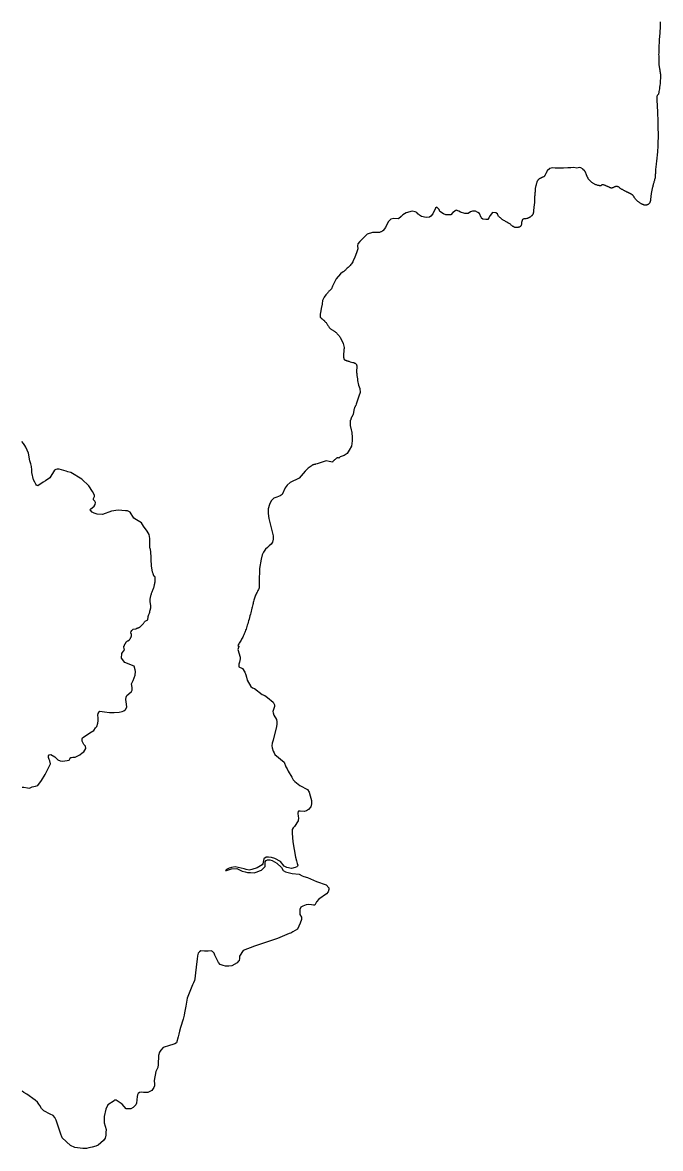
# Model space of a CAD drawing. Header units: inches. Extents: x 1341578 to 1502124, y 557203 to 748561.
# Drawn here: x 1495099 to 1496945, y 599299 to 602555 of the extents above; entities that cross this region are included whole.
import ezdxf

# ---------------------------------------------------------------- set-up
doc = ezdxf.new("R2010")
doc.units = ezdxf.units.IN
doc.header["$MEASUREMENT"] = 0
doc.layers.add('Zipcode', color=7, linetype='Continuous')

msp = doc.modelspace()

# ---------------------------------------------------------------- linework, layer by layer
at = {"layer": 'Zipcode'}
for points in [[(1496944.5, 602557.7), (1496944.4, 602555), (1496944.4, 602552.1), (1496944.3, 602548.9), (1496944.1, 602545.4), (1496943.9, 602541.5), (1496943.6, 602537.2), (1496943.3, 602532.6), (1496943, 602527.8), (1496942.6, 602522.9), (1496942.2, 602517.9), (1496941.9, 602512.9), (1496941.5, 602508.1), (1496941.2, 602503.3), (1496941, 602498.9), (1496940.8, 602494.6), (1496940.6, 602490.4), (1496940.3, 602486.2), (1496940.2, 602482.2), (1496940, 602478.2), (1496939.8, 602474.2), (1496939.7, 602470.3), (1496939.7, 602466.5), (1496939.6, 602462.7), (1496939.7, 602459), (1496939.8, 602455.4), (1496939.9, 602451.8), (1496940.1, 602448.3), (1496940.3, 602444.8), (1496940.4, 602444.1), (1496940.4, 602442.7), (1496940.2, 602434.3), (1496941.9, 602421.4), (1496942.5, 602420.7), (1496942.7, 602419.4), (1496943.1, 602416.8), (1496943.5, 602414.2), (1496943.9, 602411.7), (1496944.3, 602409.1), (1496944.6, 602406.3), (1496944.8, 602403.4), (1496945, 602400.3), (1496944.9, 602396.8), (1496944.8, 602392.9), (1496944.5, 602388.4), (1496944, 602383.6), (1496943.6, 602378.6), (1496943, 602373.6), (1496942.4, 602368.6), (1496941.8, 602363.8), (1496941.1, 602359.3), (1496940.5, 602355.4), (1496940, 602352.1), (1496939.4, 602349.7), (1496938.8, 602348), (1496938.1, 602346.9), (1496937.5, 602346.2), (1496936.8, 602345.7), (1496936.2, 602345.1), (1496935.6, 602344.3), (1496935.1, 602343.1), (1496934.7, 602341.1), (1496934.5, 602338.2), (1496934.4, 602334.5), (1496934.5, 602330.1), (1496934.6, 602325.2), (1496934.9, 602319.8), (1496935.2, 602314.1), (1496935.5, 602308.3), (1496935.9, 602302.3), (1496936.2, 602296.4), (1496936.5, 602290.6), (1496936.8, 602285.1), (1496936.9, 602279.4), (1496937, 602273.6), (1496937.2, 602267.7), (1496937.3, 602261.8), (1496937.5, 602256), (1496937.6, 602250.2), (1496937.7, 602244.5), (1496937.8, 602238.9), (1496937.8, 602233.5), (1496937.8, 602228.3), (1496937.8, 602223.4), (1496937.8, 602218.6), (1496937.7, 602214), (1496937.6, 602209.5), (1496937.5, 602205.2), (1496937.4, 602200.9), (1496937.2, 602196.6), (1496937, 602192.3), (1496936.8, 602188), (1496936.5, 602183.6), (1496936.1, 602179.2), (1496935.7, 602174.7), (1496935.2, 602170.2), (1496934.7, 602165.7), (1496934.1, 602161.2), (1496933.5, 602156.8), (1496933, 602152.5), (1496932.4, 602148.2), (1496932, 602144.1), (1496931.6, 602140.2), (1496931.2, 602136.4), (1496931, 602132.6), (1496930.7, 602129), (1496930.6, 602125.4), (1496930.4, 602122), (1496930.2, 602118.7), (1496930, 602115.4), (1496929.7, 602112.3), (1496929.4, 602109.3), (1496929.1, 602106.4), (1496928.6, 602103.7), (1496928, 602101.1), (1496927.4, 602098.7), (1496926.8, 602096.5), (1496926.1, 602094.3), (1496925.5, 602092.2), (1496924.8, 602090.1), (1496924.1, 602087.9), (1496923.5, 602085.7), (1496922.9, 602083.4), (1496922.4, 602081.1), (1496921.9, 602078.6), (1496921.3, 602076.1), (1496920.8, 602073.6), (1496920.3, 602071.1), (1496919.8, 602068.7), (1496919.3, 602066.2), (1496918.9, 602063.8), (1496918.4, 602061.5), (1496918.1, 602059.3), (1496917.7, 602057.1), (1496917.4, 602055), (1496917.2, 602052.8), (1496916.9, 602050.7), (1496916.7, 602048.7), (1496916.5, 602046.7), (1496916.3, 602044.8), (1496916.1, 602043.1), (1496915.9, 602041.5), (1496915.6, 602040), (1496915.3, 602038.7), (1496915, 602037.5), (1496914.7, 602036.5), (1496914.4, 602035.6), (1496914.1, 602034.8), (1496913.8, 602034.1), (1496913.4, 602033.4), (1496913, 602032.8), (1496912.5, 602032.2), (1496911.9, 602031.5), (1496911.3, 602030.9), (1496910.6, 602030.3), (1496909.9, 602029.8), (1496909.1, 602029.3), (1496908.3, 602028.9), (1496907.4, 602028.5), (1496906.6, 602028.1), (1496905.7, 602027.8), (1496904.9, 602027.5), (1496904.1, 602027.3), (1496903.3, 602027.2), (1496902.5, 602027.1), (1496901.8, 602027), (1496901, 602027), (1496900.3, 602027.1), (1496899.5, 602027.2), (1496898.7, 602027.3), (1496897.9, 602027.5), (1496897.1, 602027.7), (1496896.2, 602028), (1496895.4, 602028.2), (1496894.5, 602028.6), (1496893.6, 602028.9), (1496892.7, 602029.3), (1496891.7, 602029.7), (1496890.8, 602030.2), (1496889.8, 602030.8), (1496888.8, 602031.4), (1496887.7, 602032.1), (1496886.6, 602032.8), (1496885.4, 602033.7), (1496884.1, 602034.6), (1496882.7, 602035.6), (1496881.3, 602036.7), (1496879.8, 602037.8), (1496878.4, 602039), (1496877, 602040.2), (1496875.7, 602041.4), (1496874.8, 602042.2), (1496874.4, 602042.6), (1496873.3, 602043.7), (1496872.3, 602044.9), (1496871.4, 602046.1), (1496870.6, 602047.3), (1496869.8, 602048.6), (1496869.1, 602049.8), (1496868.4, 602051), (1496867.7, 602052.2), (1496867, 602053.3), (1496866.3, 602054.3), (1496865.5, 602055.2), (1496864.7, 602056), (1496864, 602056.7), (1496863.2, 602057.3), (1496862.5, 602057.9), (1496861.8, 602058.4), (1496861, 602058.8), (1496860.2, 602059.3), (1496859.4, 602059.7), (1496858.6, 602060.2), (1496857.7, 602060.7), (1496856.7, 602061.2), (1496855.7, 602061.6), (1496854.7, 602062.1), (1496853.7, 602062.5), (1496852.6, 602063), (1496851.5, 602063.4), (1496850.3, 602063.9), (1496849.2, 602064.4), (1496848, 602064.9), (1496846.8, 602065.5), (1496845.6, 602066.2), (1496844.3, 602066.8), (1496843, 602067.5), (1496841.7, 602068.2), (1496840.4, 602068.9), (1496839, 602069.7), (1496837.7, 602070.5), (1496836.3, 602071.2), (1496834.9, 602072), (1496833.5, 602072.8), (1496832.1, 602073.7), (1496830.7, 602074.6), (1496829.2, 602075.7), (1496827.8, 602076.7), (1496826.3, 602077.8), (1496824.8, 602078.8), (1496823.3, 602079.7), (1496821.9, 602080.4), (1496820.4, 602081), (1496819.1, 602081.3), (1496817.7, 602081.4), (1496816.3, 602081.2), (1496814.9, 602080.9), (1496813.5, 602080.4), (1496812.1, 602079.8), (1496810.8, 602079.1), (1496809.5, 602078.5), (1496808.3, 602077.9), (1496807.3, 602077.4), (1496806.4, 602077.1), (1496805.6, 602076.9), (1496805.1, 602076.7), (1496804.7, 602076.5), (1496804.4, 602076.4), (1496804, 602076.2), (1496803.6, 602076.2), (1496803.3, 602076.2), (1496802.8, 602076.3), (1496802.2, 602076.5), (1496801.3, 602076.8), (1496800.4, 602077.2), (1496799.5, 602077.6), (1496798.4, 602078.1), (1496797.3, 602078.6), (1496796.1, 602079.2), (1496794.9, 602079.8), (1496793.7, 602080.3), (1496792.5, 602080.9), (1496791.3, 602081.4), (1496790, 602081.9), (1496788.7, 602082.5), (1496787.3, 602083.1), (1496785.9, 602083.7), (1496784.5, 602084.3), (1496783.1, 602084.9), (1496781.7, 602085.4), (1496780.4, 602085.8), (1496779.1, 602086.1), (1496778, 602086.3), (1496777.1, 602086.2), (1496776.2, 602086), (1496775.6, 602085.7), (1496775, 602085.2), (1496774.4, 602084.7), (1496773.7, 602084.2), (1496773.1, 602083.8), (1496772.3, 602083.4), (1496771.3, 602083.2), (1496770.2, 602083.3), (1496768.8, 602083.4), (1496767.2, 602083.7), (1496765.5, 602084.1), (1496763.7, 602084.5), (1496761.8, 602085.1), (1496759.9, 602085.7), (1496758, 602086.4), (1496756.1, 602087.1), (1496754.3, 602087.9), (1496752.7, 602088.7), (1496751.1, 602089.6), (1496749.5, 602090.7), (1496748, 602091.7), (1496746.5, 602092.9), (1496745.1, 602094.1), (1496743.6, 602095.4), (1496742.3, 602096.6), (1496741.1, 602097.8), (1496739.9, 602099.1), (1496738.8, 602100.2), (1496737.8, 602101.4), (1496737, 602102.5), (1496736.2, 602103.7), (1496735.5, 602104.8), (1496734.9, 602106), (1496734.4, 602107.1), (1496733.8, 602108.3), (1496733.3, 602109.4), (1496732.7, 602110.6), (1496732.2, 602111.7), (1496731.6, 602113), (1496731.1, 602114.2), (1496730.6, 602115.5), (1496730.2, 602116.9), (1496729.7, 602118.2), (1496729.3, 602119.4), (1496728.8, 602120.7), (1496728.4, 602121.8), (1496727.9, 602122.9), (1496727.4, 602123.8), (1496726.9, 602124.7), (1496726.4, 602125.4), (1496726, 602126), (1496725.5, 602126.6), (1496725.1, 602127.1), (1496724.6, 602127.5), (1496724, 602128), (1496723.4, 602128.4), (1496722.7, 602128.8), (1496722, 602129.3), (1496721.4, 602129.6), (1496721, 602131.1), (1496714.4, 602135), (1496710.4, 602135.7), (1496703.4, 602134.6), (1496694.2, 602135.7), (1496685.6, 602134.8), (1496676.5, 602135), (1496664.8, 602134.2), (1496640.4, 602134.6), (1496631.3, 602135.2), (1496624.7, 602133.3), (1496617.5, 602126.3), (1496616.3, 602123.1), (1496615.7, 602122.3), (1496614.9, 602121.4), (1496614.3, 602120.3), (1496613.7, 602119.1), (1496613, 602117.8), (1496612.4, 602116.6), (1496611.8, 602115.3), (1496611.2, 602114), (1496610.5, 602112.9), (1496609.8, 602111.8), (1496609, 602110.9), (1496608.1, 602110.1), (1496607.1, 602109.4), (1496606.1, 602108.8), (1496605, 602108.3), (1496603.9, 602107.8), (1496602.8, 602107.3), (1496601.7, 602106.9), (1496600.7, 602106.4), (1496599.7, 602106), (1496598.7, 602105.5), (1496597.8, 602104.9), (1496596.9, 602104.4), (1496596.1, 602103.9), (1496595.2, 602103.5), (1496594.4, 602103), (1496593.6, 602102.5), (1496592.9, 602101.9), (1496592.2, 602101.4), (1496591.5, 602100.7), (1496590.9, 602100), (1496590.3, 602099.3), (1496589.8, 602098.6), (1496589.3, 602097.9), (1496588.9, 602097.1), (1496588.5, 602096.3), (1496588.1, 602095.4), (1496587.7, 602094.5), (1496587.4, 602093.4), (1496587, 602092.3), (1496586.6, 602091), (1496586.2, 602089.6), (1496585.8, 602088.1), (1496585.4, 602086.5), (1496585, 602084.8), (1496584.8, 602083.7), (1496582.6, 602075.1), (1496582.7, 602071.4), (1496582.6, 602070.6), (1496582.3, 602068.2), (1496582, 602065.6), (1496581.7, 602062.9), (1496581.5, 602060.2), (1496581.2, 602057.5), (1496581, 602054.8), (1496580.8, 602052.3), (1496580.6, 602049.8), (1496580.4, 602047.5), (1496580.4, 602045.4), (1496580.3, 602043.5), (1496580.3, 602041.6), (1496580.4, 602039.8), (1496580.4, 602038.1), (1496580.5, 602036.4), (1496580.5, 602034.7), (1496578.2, 602021.4), (1496578, 602010.8), (1496577.9, 602010.1), (1496577.7, 602008.7), (1496577.5, 602007.5), (1496577.4, 602006.5), (1496577.2, 602005.5), (1496577.1, 602004.6), (1496576.9, 602003.8), (1496576.7, 602002.9), (1496576.4, 602002.1), (1496576, 602001.3), (1496575.5, 602000.4), (1496574.9, 601999.5), (1496574.2, 601998.6), (1496573.4, 601997.7), (1496572.5, 601996.7), (1496571.6, 601995.9), (1496570.7, 601995), (1496569.7, 601994.1), (1496568.8, 601993.4), (1496567.9, 601992.7), (1496567, 601992), (1496566.1, 601991.5), (1496565.3, 601991), (1496564.4, 601990.6), (1496563.5, 601990.2), (1496562.6, 601989.9), (1496561.8, 601989.6), (1496560.9, 601989.3), (1496560.1, 601989), (1496559.3, 601988.8), (1496558.6, 601988.4), (1496558.5, 601988.4), (1496555.3, 601987.7), (1496549.2, 601987.8), (1496546.2, 601985.4), (1496543, 601976.8), (1496542.9, 601971.7), (1496542.4, 601969.7), (1496540.5, 601966), (1496539.9, 601965.6), (1496539, 601965), (1496537.9, 601964.5), (1496536.9, 601963.9), (1496535.8, 601963.5), (1496534.6, 601963.1), (1496533.6, 601962.7), (1496532.5, 601962.5), (1496531.5, 601962.4), (1496530.4, 601962.3), (1496529.4, 601962.2), (1496528.3, 601962.2), (1496527.3, 601962.3), (1496526.2, 601962.4), (1496525.1, 601962.6), (1496523.9, 601962.9), (1496522.8, 601963.3), (1496521.6, 601963.8), (1496520.5, 601964.3), (1496519.3, 601965), (1496518.2, 601965.8), (1496517.1, 601966.7), (1496515.9, 601967.6), (1496514.7, 601968.6), (1496513.4, 601969.6), (1496512, 601970.7), (1496510.6, 601971.8), (1496509, 601972.8), (1496507.2, 601973.9), (1496505.2, 601975.1), (1496503.1, 601976.3), (1496500.9, 601977.6), (1496498.7, 601978.9), (1496496.4, 601980.2), (1496494.3, 601981.4), (1496492.2, 601982.7), (1496490.2, 601983.9), (1496488.5, 601985), (1496486.9, 601986.1), (1496485.5, 601987.2), (1496484.1, 601988.3), (1496482.9, 601989.4), (1496481.7, 601990.5), (1496480.6, 601991.5), (1496479.5, 601992.5), (1496478.5, 601993.3), (1496477.4, 601994.1), (1496476.4, 601994.7), (1496476.2, 601994.8), (1496473.4, 602002.3), (1496468.3, 602005.4), (1496459.2, 602005.5), (1496452, 601997.5), (1496448.3, 601990.5), (1496445.2, 601986), (1496439.6, 601985.5), (1496431, 601986.7), (1496427.6, 601989.8), (1496427.1, 601990.5), (1496426.5, 601991.3), (1496426, 601991.9), (1496421.1, 602003.1), (1496416.6, 602006.2), (1496409.5, 602009.4), (1496405.2, 602009.4), (1496404.6, 602009.5), (1496400.9, 602009.5), (1496395.3, 602008.1), (1496388.6, 602003.1), (1496378.5, 602003.3), (1496366.4, 602007), (1496361.3, 602010.2), (1496354.3, 602012.3), (1496352.8, 602011.4), (1496352.2, 602011.4), (1496351.5, 602011.3), (1496350.9, 602011.1), (1496350.3, 602010.8), (1496349.9, 602010.3), (1496349.4, 602009.8), (1496349, 602009.2), (1496348.8, 602008.7), (1496344.5, 602005.9), (1496338.8, 601999.4), (1496329.2, 601999), (1496324.1, 601999.6), (1496317, 602002.2), (1496307, 602008.5), (1496305.1, 602014.6), (1496300.1, 602019.8), (1496298.1, 602021.8), (1496294.5, 602018.8), (1496286.6, 602001.7), (1496280.4, 601995.7), (1496276.3, 601992.7), (1496267.6, 601991.4), (1496254, 601994.1), (1496248, 601997.8), (1496247.2, 601998.6), (1496246.1, 601999.7), (1496245.1, 602000.7), (1496244.1, 602001.5), (1496243.3, 602002), (1496240.5, 602005.5), (1496235.4, 602008.1), (1496226.8, 602009.8), (1496209, 602004.5), (1496199.8, 601999.6), (1496194.6, 601994.1), (1496187.4, 601988.1), (1496173.7, 601988.3), (1496165.1, 601986.4), (1496156.8, 601979.4), (1496149.4, 601962.8), (1496142.7, 601953.8), (1496141.8, 601953.1), (1496141.1, 601952.6), (1496139.8, 601951.9), (1496138.6, 601951.2), (1496137.2, 601950.5), (1496135.7, 601949.7), (1496134.1, 601948.9), (1496132.3, 601948), (1496132.3, 601948), (1496131.9, 601947.9), (1496126.4, 601948), (1496111.6, 601947.7), (1496096.3, 601942.9), (1496075.7, 601921.9), (1496069, 601915.4), (1496068.4, 601909.3), (1496069.3, 601901.2), (1496065.5, 601889.6), (1496060.3, 601876.5), (1496056.4, 601866), (1496055.1, 601863.5), (1496053.3, 601860.6), (1496051.5, 601857.9), (1496049.5, 601855.3), (1496047.4, 601853), (1496045.3, 601850.7), (1496043.2, 601848.6), (1496041.1, 601846.6), (1496039, 601844.7), (1496037, 601842.9), (1496035.1, 601841.1), (1496033.4, 601839.5), (1496031.7, 601837.9), (1496030.1, 601836.6), (1496028.6, 601835.3), (1496027.1, 601834.2), (1496025.7, 601833.2), (1496025.4, 601833), (1496018.9, 601828.9), (1496006.5, 601814.4), (1495996.5, 601792.7), (1495993.5, 601785.1), (1495993.2, 601784.8), (1495991.7, 601783.4), (1495990.2, 601782.1), (1495988.7, 601780.8), (1495987.3, 601779.5), (1495986, 601778.1), (1495984.9, 601776.8), (1495983.8, 601775.5), (1495982.8, 601774.1), (1495981.9, 601772.8), (1495981.6, 601772.4), (1495977.3, 601768.2), (1495971.6, 601761.2), (1495967.4, 601751.1), (1495966.2, 601741.5), (1495966.4, 601740.8), (1495966.3, 601740.4), (1495965.9, 601738.7), (1495965.4, 601737), (1495965, 601735.2), (1495964.6, 601733.3), (1495964.2, 601731.3), (1495963.8, 601729.2), (1495963.4, 601727.2), (1495963, 601725.2), (1495962.6, 601723.2), (1495962.3, 601721.2), (1495962, 601719.4), (1495961.8, 601717.7), (1495961.5, 601716.1), (1495961.2, 601714.6), (1495960.9, 601713.1), (1495960.7, 601711.7), (1495960.4, 601710.3), (1495960.2, 601709), (1495960.1, 601707.8), (1495960.1, 601706.6), (1495960.3, 601705.5), (1495960.5, 601704.4), (1495960.9, 601703.4), (1495961.5, 601702.5), (1495962.2, 601701.7), (1495962.9, 601700.9), (1495963.8, 601700.2), (1495964.7, 601699.5), (1495965.6, 601698.8), (1495966.6, 601698.1), (1495967.5, 601697.3), (1495968.3, 601696.5), (1495969.2, 601695.7), (1495970, 601694.9), (1495970.9, 601694.1), (1495971.7, 601693.4), (1495972.6, 601692.6), (1495973.5, 601691.7), (1495974.4, 601690.8), (1495975.4, 601689.8), (1495976.3, 601688.7), (1495977.4, 601687.4), (1495978.4, 601686), (1495979.6, 601684.4), (1495980.7, 601682.7), (1495981.9, 601680.9), (1495983.1, 601679), (1495984.3, 601677.1), (1495985.5, 601675.3), (1495986.8, 601673.6), (1495988.1, 601671.9), (1495989.4, 601670.5), (1495990.8, 601669.2), (1495992.2, 601668.1), (1495993.7, 601667.1), (1495995.2, 601666.2), (1495996.7, 601665.3), (1495998.2, 601664.4), (1495999.7, 601663.6), (1496001.2, 601662.7), (1496002.6, 601661.8), (1496003.9, 601660.8), (1496005.1, 601659.8), (1496006.3, 601658.7), (1496007.5, 601657.6), (1496008.6, 601656.6), (1496009.7, 601655.5), (1496010.8, 601654.4), (1496011.8, 601653.3), (1496012.8, 601652.1), (1496013.8, 601651), (1496014.7, 601649.9), (1496015.6, 601648.8), (1496016.5, 601647.7), (1496017.3, 601646.7), (1496018.1, 601645.6), (1496018.4, 601645.3), (1496026.8, 601626.8), (1496029.7, 601615.5), (1496029.7, 601614.8), (1496029.6, 601613.4), (1496029.5, 601611.9), (1496029.4, 601610.5), (1496029.3, 601609.2), (1496029.2, 601607.8), (1496029.1, 601606.4), (1496029, 601605), (1496028.9, 601603.6), (1496028.7, 601602.3), (1496028.5, 601600.9), (1496028.3, 601599.6), (1496028.1, 601598.3), (1496028, 601597), (1496027.9, 601595.7), (1496027.8, 601594.4), (1496027.8, 601593.1), (1496027.9, 601591.8), (1496028, 601590.5), (1496028, 601589.1), (1496028.2, 601587.8), (1496028.3, 601586.5), (1496028.5, 601585.2), (1496028.8, 601584), (1496029.2, 601582.9), (1496029.7, 601581.9), (1496030.2, 601581), (1496030.9, 601580.3), (1496031.7, 601579.7), (1496032.6, 601579.1), (1496033.6, 601578.7), (1496034.6, 601578.4), (1496035.7, 601578), (1496036.9, 601577.7), (1496038, 601577.4), (1496039.3, 601577.1), (1496040.5, 601576.8), (1496041.8, 601576.4), (1496043.2, 601576.1), (1496043.6, 601576), (1496047.3, 601574.2), (1496055.4, 601572.5), (1496057.7, 601571.8), (1496058.8, 601571.2), (1496060.1, 601570.6), (1496061.3, 601569.8), (1496062.4, 601569), (1496063.5, 601568.1), (1496064.4, 601567.1), (1496065.2, 601565.9), (1496065.8, 601564.6), (1496066.2, 601563.1), (1496066.5, 601561.5), (1496066.5, 601559.7), (1496066.4, 601557.8), (1496066.3, 601555.8), (1496066.1, 601553.8), (1496065.9, 601551.6), (1496065.8, 601549.5), (1496065.7, 601547.4), (1496065.8, 601545.3), (1496065.9, 601543.1), (1496066.1, 601540.8), (1496066.4, 601538.4), (1496066.7, 601536), (1496067, 601533.6), (1496067.3, 601531.2), (1496067.7, 601528.9), (1496068, 601526.7), (1496068.4, 601524.7), (1496068.5, 601523.9), (1496068.2, 601519.6), (1496071.5, 601506.3), (1496074.9, 601496.6), (1496075.8, 601485.4), (1496072.6, 601474.3), (1496064.6, 601452.1), (1496063.3, 601447.7), (1496062.8, 601446.9), (1496062, 601445.7), (1496061.3, 601444.4), (1496060.6, 601443.1), (1496060, 601441.7), (1496059.4, 601440.2), (1496058.9, 601438.6), (1496058.5, 601436.9), (1496058.1, 601435), (1496057.8, 601433), (1496057.5, 601431.1), (1496057.2, 601429.1), (1496056.9, 601427.2), (1496056.6, 601425.3), (1496056.2, 601423.6), (1496055.8, 601422.1), (1496055.3, 601420.8), (1496054.7, 601419.6), (1496054.1, 601418.4), (1496053.5, 601417.4), (1496052.9, 601416.4), (1496052.3, 601415.5), (1496051.7, 601414.6), (1496051.2, 601413.7), (1496050.7, 601412.8), (1496050.3, 601411.9), (1496050, 601411), (1496049.7, 601410.1), (1496049.4, 601409.3), (1496049.2, 601408.6), (1496049, 601407.8), (1496048.8, 601407), (1496048.8, 601406.7), (1496047.6, 601404.2), (1496046.8, 601389.5), (1496050.2, 601377.8), (1496051.4, 601373.9), (1496051.6, 601373.1), (1496051.8, 601371.7), (1496052, 601370.2), (1496052.2, 601368.7), (1496052.3, 601367.1), (1496052.4, 601365.4), (1496052.5, 601363.8), (1496052.6, 601362.1), (1496052.8, 601360.5), (1496052.9, 601358.9), (1496052.9, 601357.3), (1496053, 601355.9), (1496053.2, 601354.5), (1496053.2, 601353.2), (1496053.1, 601351.9), (1496053, 601350.7), (1496052.8, 601349.6), (1496052.6, 601348.5), (1496052.6, 601347.4), (1496052.7, 601346.4), (1496053, 601345.5), (1496053.1, 601345.2), (1496051.5, 601330), (1496044.7, 601319), (1496038.4, 601308.9), (1496030.2, 601303.5), (1496018.5, 601299.1), (1496014.4, 601295.7), (1496014.1, 601295.9), (1496013.5, 601296.3), (1496012.9, 601296.6), (1496012.3, 601296.8), (1496011.5, 601296.8), (1496010.7, 601296.6), (1496009.8, 601296.3), (1496008.8, 601295.7), (1496007.8, 601295), (1496006.7, 601294.2), (1496005.6, 601293.3), (1496004.5, 601292.3), (1496003.4, 601291.4), (1496002.4, 601290.4), (1496001.4, 601289.6), (1496000.4, 601288.8), (1495999.6, 601288.1), (1495998.9, 601287.4), (1495998.2, 601286.8), (1495997.6, 601286.1), (1495996.9, 601285.5), (1495996.3, 601284.8), (1495995.7, 601284.3), (1495986.8, 601285.9), (1495978.2, 601288.1), (1495971.6, 601285.6), (1495952.2, 601278.8), (1495947.1, 601277.7), (1495945.8, 601277.5), (1495944.5, 601277.3), (1495943.2, 601277), (1495942, 601276.8), (1495940.8, 601276.4), (1495939.8, 601276.1), (1495938.8, 601275.7), (1495938, 601275.3), (1495937.3, 601274.8), (1495936.6, 601274.3), (1495936.1, 601273.8), (1495935.6, 601273.2), (1495934.3, 601272.5), (1495926.1, 601266.6), (1495917.3, 601257.6), (1495899.7, 601237.6), (1495873.7, 601225.3), (1495865.4, 601217.8), (1495859.7, 601209.3), (1495850.8, 601190.1), (1495844.6, 601186.7), (1495834.9, 601182.3), (1495826.2, 601179.4), (1495819, 601172.4), (1495813.8, 601161.8), (1495810, 601148.7), (1495809.8, 601135), (1495812.1, 601120.7), (1495825, 601071.3), (1495824.3, 601061.2), (1495822.2, 601052.6), (1495818.5, 601047), (1495813.4, 601042.1), (1495808.2, 601037.1), (1495802, 601032.1), (1495796.3, 601023.6), (1495792.6, 601015.5), (1495789.4, 601003.4), (1495785.4, 600976), (1495784.7, 600963.3), (1495784.5, 600951.7), (1495784.1, 600925.3), (1495784, 600921), (1495783.8, 600920.4), (1495783, 600917.9), (1495781.9, 600915.4), (1495780.6, 600912.8), (1495779.3, 600910.2), (1495777.8, 600907.5), (1495776.3, 600904.7), (1495774.9, 600902), (1495773.5, 600899.1), (1495772.2, 600896.2), (1495771.1, 600893.3), (1495770.1, 600890.3), (1495769.3, 600887.4), (1495768.5, 600884.4), (1495767.8, 600881.4), (1495767.1, 600878.4), (1495766.4, 600875.2), (1495765.7, 600872), (1495764.9, 600868.6), (1495764.1, 600865), (1495763.2, 600861.3), (1495762.1, 600857.3), (1495761, 600853), (1495759.8, 600848.5), (1495758.6, 600843.9), (1495757.4, 600839.2), (1495756.1, 600834.5), (1495754.8, 600829.8), (1495753.5, 600825.2), (1495752.2, 600820.8), (1495751, 600816.6), (1495749.7, 600812.7), (1495748.5, 600808.8), (1495747.3, 600805), (1495746, 600801.4), (1495744.8, 600797.8), (1495743.5, 600794.3), (1495742.3, 600790.9), (1495740.9, 600787.5), (1495739.6, 600784.2), (1495738.2, 600781), (1495736.7, 600777.9), (1495735, 600774.9), (1495733.3, 600771.9), (1495731.5, 600769), (1495729.7, 600766.2), (1495728, 600763.5), (1495726.3, 600760.8), (1495724.8, 600758.2), (1495723.5, 600755.7), (1495722.4, 600753.3), (1495725.4, 600751.8), (1495725.3, 600751.5), (1495725.1, 600751), (1495722.7, 600742.5), (1495723.7, 600739), (1495725.2, 600732.5), (1495728.6, 600720.4), (1495728.6, 600714.9), (1495727, 600705.4), (1495725, 600699.9), (1495724.9, 600692.9), (1495725.4, 600691.9), (1495735.4, 600686.8), (1495742.9, 600676.7), (1495745.9, 600669.2), (1495747.3, 600662.2), (1495749.3, 600653.6), (1495760.2, 600635), (1495765.2, 600631), (1495770.7, 600629), (1495792.7, 600612.3), (1495800.1, 600608.7), (1495808.1, 600603.7), (1495824.1, 600589.6), (1495828.6, 600582.5), (1495828.5, 600577), (1495823.9, 600562.5), (1495824.4, 600558.5), (1495826.4, 600552), (1495834.3, 600539.9), (1495834.8, 600533.4), (1495834.8, 600526.4), (1495834.2, 600519.3), (1495824.5, 600479.8), (1495821.9, 600470.8), (1495820.9, 600463.8), (1495821.3, 600457.8), (1495824.8, 600448.2), (1495827.3, 600443.7), (1495829.8, 600438.7), (1495856.2, 600416.5), (1495861.6, 600402.9), (1495864.6, 600396.9), (1495868.1, 600390.3), (1495878.5, 600372.7), (1495882, 600365.2), (1495887, 600360.2), (1495901.9, 600349.1), (1495923.4, 600337.4), (1495928.9, 600329.4), (1495931.8, 600319.3), (1495935.3, 600305.8), (1495935.2, 600295.7), (1495933.2, 600287.2), (1495927.1, 600279.7), (1495921.1, 600275.3), (1495914.5, 600273.8), (1495902.5, 600274.9), (1495898, 600274.9), (1495896.5, 600273.4), (1495895.5, 600268.4), (1495896.9, 600258.9), (1495897.9, 600254.9), (1495896.8, 600246.8), (1495886.7, 600230.4), (1495882.2, 600225.9), (1495879.7, 600221.4), (1495879.1, 600216.4), (1495879.1, 600211.4), (1495881, 600185.8), (1495889.2, 600141.1), (1495892.2, 600131.1), (1495894.1, 600123.1), (1495895.6, 600118.5), (1495894.6, 600115.5), (1495893.1, 600113.5), (1495888.1, 600111.6), (1495877.5, 600108.6), (1495864.5, 600111.2), (1495856.5, 600115.3), (1495845.6, 600128.8), (1495829.1, 600137.5), (1495820.1, 600141), (1495811.5, 600141.6), (1495804.5, 600141.6), (1495797.5, 600136.6), (1495796.5, 600132.1), (1495795.9, 600127.1), (1495794.9, 600122.6), (1495792.4, 600119.1), (1495778.3, 600110.7), (1495763.2, 600105.8), (1495755.2, 600104.3), (1495746.7, 600105.4), (1495740.2, 600107.9), (1495714.2, 600113.1), (1495703.6, 600111.6), (1495697.1, 600110.1), (1495689.6, 600106.2), (1495686.5, 600103.2), (1495689.5, 600103.2), (1495704.1, 600108.1), (1495719.6, 600109), (1495735.1, 600100.9), (1495743.1, 600098.9), (1495750.1, 600097.3), (1495758.7, 600096.8), (1495769.2, 600096.7), (1495778.2, 600098.7), (1495785.3, 600101.6), (1495790.3, 600104.1), (1495801.4, 600114.6), (1495801.4, 600127.6), (1495804.5, 600132.1), (1495808, 600133.6), (1495814.5, 600133.5), (1495821.5, 600132), (1495835, 600123.9), (1495848.5, 600111.8), (1495853.9, 600103.2), (1495860.4, 600099.2), (1495864.4, 600097.7), (1495879.4, 600094.1), (1495900, 600092), (1495908.5, 600087.4), (1495913, 600085.9), (1495923.5, 600082.3), (1495950, 600071.6), (1495977.5, 600061.9), (1495985.5, 600052.9), (1495985.4, 600047.9), (1495983.4, 600040.9), (1495978.8, 600035.4), (1495956.2, 600020), (1495949.6, 600012), (1495944.6, 600003), (1495941.1, 600003), (1495935.6, 600004), (1495927.5, 600005.1), (1495920, 600004.1), (1495910, 600000.2), (1495904.9, 599996.7), (1495901.4, 599990.2), (1495901.4, 599983.2), (1495901.8, 599976.2), (1495906.8, 599968.1), (1495906.8, 599961.6), (1495902.7, 599950.6), (1495894.6, 599933.6), (1495881, 599925.7), (1495876, 599922.2), (1495870.9, 599920.7), (1495836.8, 599906.4), (1495807.7, 599897), (1495770.5, 599884.2), (1495737.3, 599871.8), (1495726.7, 599854.9), (1495726.7, 599849.9), (1495726.6, 599841.3), (1495723.6, 599839.4), (1495720.1, 599836.4), (1495705, 599827.4), (1495696.5, 599826), (1495687, 599826.5), (1495679.5, 599828.1), (1495671.5, 599831.6), (1495666.5, 599836.7), (1495656.1, 599858.3), (1495653.6, 599863.8), (1495649.1, 599868.8), (1495645.1, 599870.4), (1495636.6, 599869.4), (1495625.6, 599869.5), (1495615, 599870.5), (1495611.5, 599868), (1495608, 599864.1), (1495605.9, 599856.1), (1495604.4, 599847), (1495602.8, 599832.5), (1495599.1, 599798.5), (1495598.1, 599789.9), (1495596.5, 599784.4), (1495594.5, 599777.9), (1495591.4, 599772.4), (1495575.7, 599733.4), (1495572, 599710.4), (1495568.4, 599691.4), (1495566.9, 599684.9), (1495563.8, 599673.4), (1495556.2, 599649.3), (1495553.1, 599638.3), (1495551.5, 599629.8), (1495550, 599621.8), (1495544.9, 599604.3), (1495539.9, 599601.3), (1495534.3, 599599.3), (1495524.3, 599596.4), (1495506.7, 599591.5), (1495499.7, 599583), (1495495.6, 599577.5), (1495493.1, 599567.5), (1495491.4, 599542), (1495490.9, 599533.4), (1495487.8, 599527.9), (1495484.8, 599521.4), (1495480.6, 599495.4), (1495481.1, 599485.4), (1495481, 599480.4), (1495479.5, 599475.4), (1495473.4, 599466.9), (1495462.4, 599461.4), (1495454.9, 599460.5), (1495449.8, 599460.5), (1495442.8, 599461.5), (1495437.8, 599460.6), (1495434.3, 599458.1), (1495432.3, 599454.6), (1495431.2, 599449.6), (1495429.1, 599430), (1495427.1, 599425.5), (1495423.6, 599421.6), (1495419.5, 599417.1), (1495412.5, 599413.6), (1495399.5, 599413.7), (1495388, 599426.8), (1495376, 599434.9), (1495370, 599438.9), (1495366, 599438.4), (1495365, 599436.4), (1495346.4, 599425.5), (1495340.8, 599413), (1495335.7, 599392), (1495335.6, 599383), (1495335.6, 599377.9), (1495336.1, 599373.4), (1495341, 599353.9), (1495340.9, 599345.3), (1495340.9, 599337.3), (1495338.3, 599329.3), (1495333.8, 599321.8), (1495318.2, 599308.4), (1495311.1, 599305.9), (1495300.6, 599302.5), (1495291.6, 599300.5), (1495284.5, 599299), (1495273.5, 599299.1), (1495250.5, 599302.2), (1495238.5, 599307.3), (1495214, 599329.5), (1495209.6, 599343.1), (1495200.2, 599369.2), (1495196.8, 599381.2), (1495192.8, 599388.3), (1495187.9, 599394.3), (1495179.4, 599397.9), (1495160.9, 599408), (1495154.4, 599415.1), (1495149.4, 599423.6), (1495146.4, 599427.6), (1495142.5, 599433.2), (1495136, 599439.2), (1495111.5, 599456.4), (1495103, 599461), (1495098.5, 599464.5)], [(1495098.9, 600343.5), (1495103.4, 600344), (1495113.5, 600341.9), (1495120, 600341.4), (1495127, 600344.8), (1495137, 600346.8), (1495144.1, 600348.8), (1495154.2, 600363.7), (1495164.8, 600380.7), (1495180.5, 600411.7), (1495178.6, 600419.7), (1495176.6, 600423.7), (1495174.6, 600429.3), (1495174.6, 600434.3), (1495176.1, 600437.3), (1495181.7, 600438.3), (1495193.2, 600431.7), (1495201.6, 600422.6), (1495208.6, 600420.1), (1495216.1, 600419), (1495234.2, 600422.4), (1495236.2, 600426.4), (1495239.2, 600429.4), (1495241.3, 600429.9), (1495244.8, 600430.9), (1495251.8, 600430.8), (1495265.4, 600437.3), (1495271.9, 600442.8), (1495276.9, 600446.2), (1495282.5, 600456.2), (1495281.5, 600462.8), (1495276.6, 600467.8), (1495272.1, 600476.8), (1495272.1, 600483.4), (1495273.2, 600486.9), (1495293.8, 600501.3), (1495305.3, 600508.2), (1495310.9, 600515.7), (1495314.9, 600519.2), (1495317.5, 600529.2), (1495318, 600536.2), (1495318.1, 600544.2), (1495317.6, 600551.8), (1495318.2, 600556.8), (1495321.2, 600561.8), (1495323.2, 600563.8), (1495336.7, 600561.7), (1495350.7, 600559.6), (1495358.8, 600559.5), (1495364.8, 600559.5), (1495378.8, 600560.9), (1495387.4, 600562.9), (1495392.4, 600564.4), (1495397.4, 600568.3), (1495401.5, 600575.3), (1495400, 600583.9), (1495398.1, 600597.9), (1495399.1, 600603.9), (1495401.6, 600609.4), (1495406.7, 600613.9), (1495414.7, 600620.4), (1495416.8, 600624.9), (1495416.3, 600631.9), (1495414.9, 600642.4), (1495419.9, 600652.9), (1495425, 600667.9), (1495426.6, 600678.4), (1495425.6, 600683.5), (1495422.2, 600693.5), (1495395.2, 600704.7), (1495385.7, 600716.8), (1495386.8, 600730.8), (1495388.3, 600733.8), (1495394.4, 600740.8), (1495392.9, 600749.3), (1495392.9, 600751), (1495392.9, 600751.6), (1495394.3, 600752.8), (1495394.3, 600753.4), (1495394.5, 600754.1), (1495394.6, 600754.8), (1495394.9, 600755.5), (1495395.2, 600756.3), (1495395.6, 600757.2), (1495396, 600758), (1495396.4, 600758.9), (1495396.9, 600759.8), (1495397.4, 600760.7), (1495398, 600761.6), (1495398.6, 600762.5), (1495399.3, 600763.3), (1495400, 600764.1), (1495400.7, 600764.9), (1495401.6, 600765.5), (1495402.6, 600766.1), (1495403.6, 600766.7), (1495404.6, 600767.3), (1495405.6, 600767.9), (1495406.6, 600768.6), (1495407.6, 600769.2), (1495408.5, 600770), (1495409.3, 600770.9), (1495410.1, 600771.9), (1495410.8, 600773), (1495411.5, 600774.2), (1495412.2, 600775.4), (1495412.6, 600775.8), (1495412.6, 600776.2), (1495412.9, 600776.7), (1495413.5, 600778), (1495414, 600779.3), (1495414.4, 600780.5), (1495414.8, 600781.6), (1495415, 600782.6), (1495415.1, 600783.5), (1495415.1, 600784.2), (1495415, 600784.9), (1495414.8, 600785.5), (1495414.5, 600786.1), (1495414.3, 600786.6), (1495414, 600787.2), (1495413.7, 600787.9), (1495413.4, 600788.6), (1495413.2, 600789.4), (1495413.1, 600790.2), (1495413.7, 600793.8), (1495415.2, 600797.3), (1495419.3, 600800.8), (1495427.3, 600802.2), (1495429.9, 600803.5), (1495430.1, 600803.6), (1495431.2, 600803.8), (1495432.2, 600804.1), (1495433.1, 600804.4), (1495434, 600804.8), (1495434.9, 600805.1), (1495435.8, 600805.5), (1495436.7, 600806), (1495437.6, 600806.5), (1495438.5, 600807.1), (1495439.5, 600807.8), (1495440.4, 600808.5), (1495441.4, 600809.3), (1495442.4, 600810.2), (1495443.5, 600811.1), (1495444.5, 600812.1), (1495445.5, 600813.1), (1495446.5, 600814.2), (1495447.5, 600815.3), (1495448.5, 600816.4), (1495449.5, 600817.6), (1495450.5, 600818.9), (1495451.5, 600820.2), (1495452.5, 600821.7), (1495453.5, 600823.2), (1495453.8, 600823.7), (1495461.5, 600827.6), (1495463.1, 600836.6), (1495462.8, 600838.2), (1495463.1, 600838.8), (1495463.6, 600839.8), (1495464.1, 600841), (1495464.6, 600842.3), (1495465.2, 600843.8), (1495465.7, 600845.5), (1495466.3, 600847.3), (1495466.6, 600848.2), (1495468.2, 600849.1), (1495468.2, 600853.6), (1495468.6, 600854.9), (1495469, 600856.6), (1495469.4, 600858.2), (1495469.7, 600859.6), (1495470, 600860.8), (1495470.2, 600861.7), (1495470.4, 600862.4), (1495470.5, 600863), (1495470.5, 600863.6), (1495470.6, 600864.2), (1495470.6, 600864.8), (1495470.5, 600865.6), (1495470.5, 600866.5), (1495470.4, 600867.7), (1495470.3, 600869.1), (1495470.2, 600870.6), (1495469.9, 600872.3), (1495469.6, 600874.1), (1495469.3, 600876), (1495469.1, 600877.9), (1495468.8, 600879.8), (1495468.7, 600881.8), (1495468.6, 600883.7), (1495468.6, 600885.6), (1495468.8, 600887.5), (1495469, 600889.3), (1495469.3, 600891.1), (1495469.7, 600893), (1495470.1, 600894.9), (1495470.5, 600896.7), (1495471, 600898.7), (1495471.6, 600900.6), (1495472.2, 600902.7), (1495472.8, 600904.8), (1495473.5, 600907), (1495474.3, 600909.2), (1495475.2, 600911.6), (1495476.2, 600914), (1495477.1, 600916.4), (1495478.1, 600918.8), (1495479, 600921.3), (1495479.9, 600923.7), (1495480.6, 600926), (1495481.2, 600928.3), (1495481.7, 600930.5), (1495482.2, 600932.8), (1495482.6, 600935.2), (1495482.9, 600937.5), (1495483.2, 600939.8), (1495483.4, 600942), (1495483.5, 600944.1), (1495483.6, 600946), (1495483.6, 600947.7), (1495483.5, 600949.2), (1495483.3, 600950.4), (1495483.1, 600951.3), (1495482.7, 600952), (1495482.3, 600952.5), (1495481.8, 600952.8), (1495481.3, 600953.2), (1495480.7, 600953.6), (1495480.2, 600954.2), (1495479.6, 600954.9), (1495479.1, 600956), (1495478.6, 600957.3), (1495478.1, 600958.7), (1495477.6, 600960.3), (1495477, 600962), (1495476.5, 600963.7), (1495475.9, 600965.6), (1495475.4, 600967.5), (1495474.9, 600969.4), (1495474.5, 600971.3), (1495474.1, 600973.2), (1495473.7, 600975.1), (1495473.4, 600977), (1495473.2, 600979), (1495473, 600981), (1495472.8, 600983.1), (1495472.6, 600985.2), (1495472.5, 600987.2), (1495472.3, 600989.3), (1495472.2, 600991.4), (1495472, 600993.5), (1495471.9, 600995.6), (1495471.8, 600997.8), (1495471.7, 601000.1), (1495471.7, 601002.3), (1495471.6, 601004.5), (1495471.6, 601006.8), (1495471.5, 601008.9), (1495471.5, 601011.1), (1495471.4, 601013.1), (1495471.2, 601015.1), (1495471.1, 601016.9), (1495471, 601018.6), (1495470.9, 601020.2), (1495470.9, 601021.8), (1495470.7, 601023.3), (1495470.6, 601024.8), (1495470.4, 601026.4), (1495470.1, 601028), (1495469.7, 601029.8), (1495469.2, 601031.7), (1495468.6, 601033.8), (1495467.9, 601035.9), (1495467.7, 601036.5), (1495467.7, 601062.8), (1495465.4, 601074.5), (1495463.4, 601079.6), (1495459.9, 601084.8), (1495449.5, 601099.1), (1495444.1, 601108.9), (1495439.1, 601111.5), (1495429.5, 601116.7), (1495421, 601121.9), (1495410.6, 601138.9), (1495403.5, 601143), (1495396.9, 601143.6), (1495376.2, 601145), (1495356.8, 601142.3), (1495331.3, 601133), (1495315.1, 601133.8), (1495306.5, 601136.5), (1495301, 601139.1), (1495295, 601146.3), (1495296.5, 601147.8), (1495306.3, 601156.3), (1495309.9, 601161.3), (1495310.5, 601166.9), (1495308.6, 601171.5), (1495305.1, 601175.1), (1495305.1, 601179.1), (1495307.3, 601184.2), (1495307.3, 601188.7), (1495301.9, 601199.5), (1495291.5, 601215.4), (1495271.5, 601235), (1495239.4, 601253.8), (1495230.3, 601255.9), (1495225.7, 601258), (1495205.5, 601263.4), (1495199.4, 601263.5), (1495195.4, 601263.1), (1495191.8, 601260.6), (1495178.2, 601239), (1495165.9, 601230.1), (1495159.2, 601225.6), (1495143.8, 601215.2), (1495139.8, 601217.3), (1495137.8, 601220.4), (1495134.9, 601226), (1495130.9, 601233.2), (1495126.7, 601253.6), (1495126.8, 601262.2), (1495125.5, 601271.3), (1495123.1, 601279.5), (1495120.7, 601288.2), (1495116.4, 601310), (1495112.5, 601318.7), (1495109.1, 601326.9), (1495106.1, 601332.5), (1495102.2, 601337.7), (1495097.2, 601343.9)]]:
    msp.add_lwpolyline(points, dxfattribs=at)

doc.saveas('drawing.dxf')
